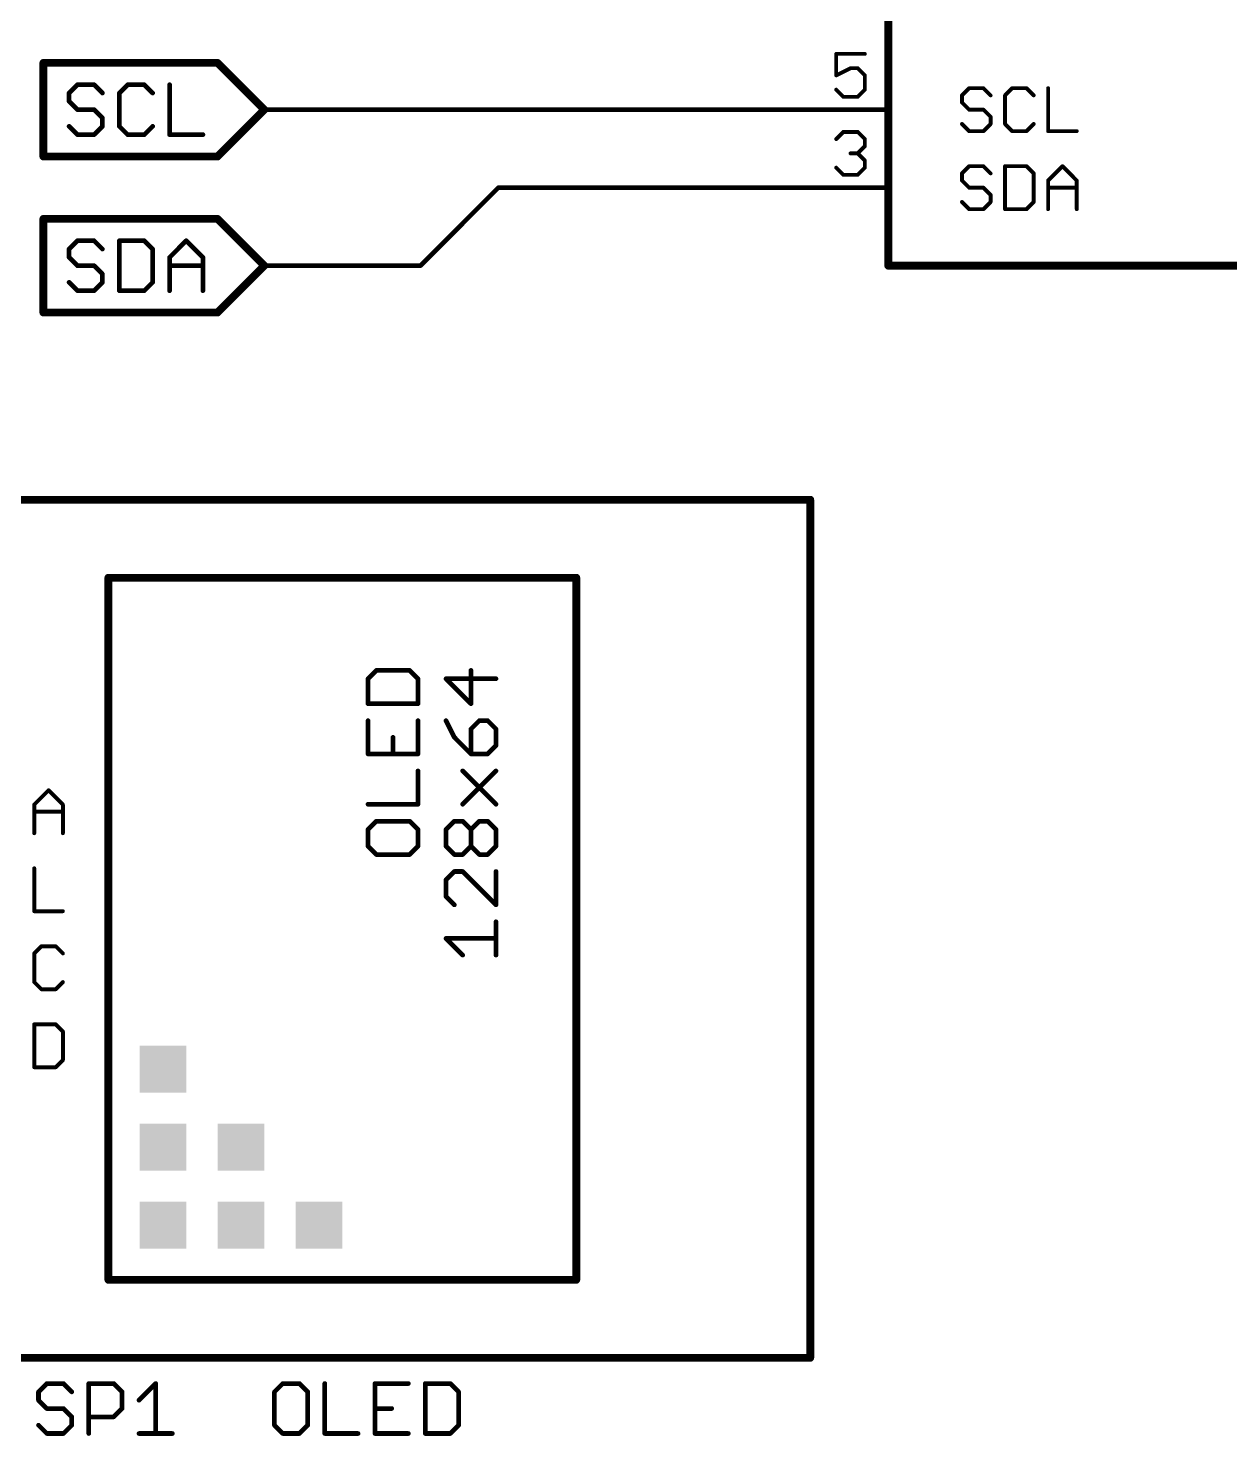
# Model space of a CAD drawing. Extents: x 2 to 137, y 1 to 177.
# Drawn here: x 32.95 to 72.08, y 63.5 to 109.33 of the extents above; entities that cross this region are included whole.
import ezdxf

# ---------------------------------------------------------------- set-up
doc = ezdxf.new("R2010")
doc.units = 0
for name, color, linetype in [('91', 94, 'CONTINUOUS'), ('94', 14, 'CONTINUOUS'), ('95', 250, 'CONTINUOUS'), ('96', 250, 'CONTINUOUS')]:
    doc.layers.add(name, color=color, linetype=linetype)

# ---------------------------------------------------------------- blocks, each defined once
blk = doc.blocks.new('RECT')
blk.add_solid([(-0.5, -0.5), (0.5, -0.5), (-0.5, 0.5), (0.5, 0.5)])

msp = doc.modelspace()

# ---------------------------------------------------------------- linework, layer by layer
at = {"layer": '91', "const_width": 0.1524}
for points in [[(48.26, 106.68), (40.64, 106.68)], [(58.42, 106.68), (48.26, 106.68)], [(48.26, 104.14), (45.72, 101.6)], [(58.42, 104.14), (48.26, 104.14)], [(45.72, 101.6), (40.64, 101.6)]]:
    msp.add_lwpolyline(points, dxfattribs=at)
at = {"layer": '91', "const_width": 0.0762}
for points in [[(40.64, 106.7181, 1), (40.64, 106.6419)], [(48.26, 106.7181, 1), (48.26, 106.6419)], [(48.26, 106.6419, 1), (48.26, 106.7181)], [(58.42, 106.6419, 1), (58.42, 106.7181)], [(48.26, 104.1781, 1), (48.26, 104.1019)], [(48.2869, 104.1131, 1), (48.2331, 104.1669)], [(58.42, 104.1019, 1), (58.42, 104.1781)], [(40.64, 101.6381, 1), (40.64, 101.5619)], [(45.6931, 101.6269, 1), (45.7469, 101.5731)], [(45.72, 101.5619, 1), (45.72, 101.6381)]]:
    msp.add_lwpolyline(points, format="xyb", dxfattribs=at)
at = {"layer": '94'}
for points, const_width in [([(60.96, 101.6), (60.96, 165.1)], 0.254), ([(58.42, 106.68), (60.96, 106.68)], 0.1524), ([(58.42, 104.14), (60.96, 104.14)], 0.1524), ([(86.36, 101.6), (60.96, 101.6)], 0.254), ([(27.94, 93.98), (58.42, 93.98)], 0.254), ([(58.42, 93.98), (58.42, 66.04)], 0.254), ([(35.56, 68.58), (35.56, 91.44)], 0.254), ([(35.56, 91.44), (50.8, 91.44)], 0.254), ([(50.8, 91.44), (50.8, 68.58)], 0.254), ([(44.288, 88.4237), (44.0168, 88.1525)], 0.1524), ([(45.3726, 88.4237), (44.288, 88.4237)], 0.1524), ([(45.6438, 88.1525), (45.3726, 88.4237)], 0.1524), ([(47.3703, 87.339), (47.3703, 88.4237)], 0.1524), ([(44.0168, 88.1525), (44.0168, 87.339)], 0.1524), ([(45.6438, 87.339), (45.6438, 88.1525)], 0.1524), ([(48.1838, 88.1525), (46.5568, 88.1525)], 0.1524), ([(46.5568, 88.1525), (47.3703, 87.339)], 0.1524), ([(44.0168, 87.339), (45.6438, 87.339)], 0.1524), ([(44.0168, 86.7865), (44.0168, 85.7019)], 0.1524), ([(45.6438, 85.7019), (45.6438, 86.7865)], 0.1524), ([(46.5568, 86.7865), (46.828, 86.2442)], 0.1524), ([(47.6415, 86.7865), (47.3703, 86.5154)], 0.1524), ([(47.9126, 86.7865), (47.6415, 86.7865)], 0.1524), ([(48.1838, 86.5154), (47.9126, 86.7865)], 0.1524), ([(44.8303, 85.7019), (44.8303, 86.2442)], 0.1524), ([(46.828, 86.2442), (47.3703, 85.7019)], 0.1524), ([(47.3703, 86.5154), (47.3703, 85.7019)], 0.1524), ([(48.1838, 85.973), (48.1838, 86.5154)], 0.1524), ([(44.0168, 85.7019), (45.6438, 85.7019)], 0.1524), ([(47.3703, 85.7019), (47.9126, 85.7019)], 0.1524), ([(47.9126, 85.7019), (48.1838, 85.973)], 0.1524), ([(45.6438, 84.0647), (45.6438, 85.1494)], 0.1524), ([(47.0991, 84.0647), (48.1838, 85.1494)], 0.1524), ([(48.1838, 84.0647), (47.0991, 85.1494)], 0.1524), ([(44.0168, 84.0647), (45.6438, 84.0647)], 0.1524), ([(44.288, 83.5122), (44.0168, 83.2411)], 0.1524), ([(45.3726, 83.5122), (44.288, 83.5122)], 0.1524), ([(45.6438, 83.2411), (45.3726, 83.5122)], 0.1524), ([(46.5568, 83.2411), (46.828, 83.5122)], 0.1524), ([(46.828, 83.5122), (47.0991, 83.5122)], 0.1524), ([(47.0991, 83.5122), (47.3703, 83.2411)], 0.1524), ([(47.3703, 83.2411), (47.6415, 83.5122)], 0.1524), ([(47.6415, 83.5122), (47.9126, 83.5122)], 0.1524), ([(47.9126, 83.5122), (48.1838, 83.2411)], 0.1524), ([(44.0168, 83.2411), (44.0168, 82.6987)], 0.1524), ([(45.6438, 82.6987), (45.6438, 83.2411)], 0.1524), ([(46.5568, 82.6987), (46.5568, 83.2411)], 0.1524), ([(47.3703, 82.6987), (47.3703, 83.2411)], 0.1524), ([(48.1838, 83.2411), (48.1838, 82.6987)], 0.1524), ([(44.0168, 82.6987), (44.288, 82.4276)], 0.1524), ([(44.288, 82.4276), (45.3726, 82.4276)], 0.1524), ([(45.3726, 82.4276), (45.6438, 82.6987)], 0.1524), ([(46.828, 82.4276), (46.5568, 82.6987)], 0.1524), ([(47.0991, 82.4276), (46.828, 82.4276)], 0.1524), ([(47.3703, 82.6987), (47.0991, 82.4276)], 0.1524), ([(47.6415, 82.4276), (47.3703, 82.6987)], 0.1524), ([(47.9126, 82.4276), (47.6415, 82.4276)], 0.1524), ([(48.1838, 82.6987), (47.9126, 82.4276)], 0.1524), ([(46.828, 81.8751), (46.5568, 81.6039)], 0.1524), ([(46.5568, 81.6039), (46.5568, 81.0616)], 0.1524), ([(47.0991, 81.8751), (46.828, 81.8751)], 0.1524), ([(48.1838, 80.7904), (47.0991, 81.8751)], 0.1524), ([(48.1838, 81.8751), (48.1838, 80.7904)], 0.1524), ([(46.5568, 81.0616), (46.828, 80.7904)], 0.1524), ([(48.1838, 79.1532), (48.1838, 80.2379)], 0.1524), ([(47.0991, 79.1532), (46.5568, 79.6956)], 0.1524), ([(46.5568, 79.6956), (48.1838, 79.6956)], 0.1524), ([(50.8, 68.58), (35.56, 68.58)], 0.254), ([(58.42, 66.04), (27.94, 66.04)], 0.254)]:
    msp.add_lwpolyline(points, dxfattribs=dict(at, const_width=const_width))
for points, const_width in [([(58.42, 106.7181, 1), (58.42, 106.6419)], 0.0762), ([(60.96, 106.6419, 1), (60.96, 106.7181)], 0.0762), ([(58.42, 104.1781, 1), (58.42, 104.1019)], 0.0762), ([(60.96, 104.1019, 1), (60.96, 104.1781)], 0.0762), ([(60.96, 101.6635, 1), (60.96, 101.5365)], 0.127), ([(60.8965, 101.6, 1), (61.0235, 101.6)], 0.127), ([(58.4835, 93.98, 1), (58.3565, 93.98)], 0.127), ([(58.42, 93.9165, 1), (58.42, 94.0435)], 0.127), ([(35.6235, 91.44, 1), (35.4965, 91.44)], 0.127), ([(35.56, 91.5035, 1), (35.56, 91.3765)], 0.127), ([(50.8635, 91.44, 1), (50.7365, 91.44)], 0.127), ([(50.8, 91.3765, 1), (50.8, 91.5035)], 0.127), ([(44.288, 88.4618, 1), (44.288, 88.3856)], 0.0762), ([(44.3149, 88.3968, 1), (44.261, 88.4506)], 0.0762), ([(45.3996, 88.4506, 1), (45.3457, 88.3968)], 0.0762), ([(45.3726, 88.3856, 1), (45.3726, 88.4618)], 0.0762), ([(47.4084, 88.4237, 1), (47.3322, 88.4237)], 0.0762), ([(44.0549, 88.1525, 1), (43.9787, 88.1525)], 0.0762), ([(43.9899, 88.1795, 1), (44.0438, 88.1256)], 0.0762), ([(45.6819, 88.1525, 1), (45.6057, 88.1525)], 0.0762), ([(45.6169, 88.1256, 1), (45.6707, 88.1795)], 0.0762), ([(46.5838, 88.1795, 1), (46.5299, 88.1256)], 0.0762), ([(46.5568, 88.1906, 1), (46.5568, 88.1144)], 0.0762), ([(48.1838, 88.1144, 1), (48.1838, 88.1906)], 0.0762), ([(44.0168, 87.3771, 1), (44.0168, 87.3009)], 0.0762), ([(43.9787, 87.339, 1), (44.0549, 87.339)], 0.0762), ([(45.6057, 87.339, 1), (45.6819, 87.339)], 0.0762), ([(45.6438, 87.3009, 1), (45.6438, 87.3771)], 0.0762), ([(47.3322, 87.339, 1), (47.4084, 87.339)], 0.0762), ([(47.3434, 87.3121, 1), (47.3972, 87.366)], 0.0762), ([(44.0549, 86.7865, 1), (43.9787, 86.7865)], 0.0762), ([(45.6819, 86.7865, 1), (45.6057, 86.7865)], 0.0762), ([(46.5909, 86.8036, 1), (46.5227, 86.7695)], 0.0762), ([(47.6415, 86.8246, 1), (47.6415, 86.7484)], 0.0762), ([(47.6684, 86.7596, 1), (47.6145, 86.8135)], 0.0762), ([(47.9396, 86.8135, 1), (47.8857, 86.7596)], 0.0762), ([(47.9126, 86.7484, 1), (47.9126, 86.8246)], 0.0762), ([(44.8684, 86.2442, 1), (44.7922, 86.2442)], 0.0762), ([(46.8549, 86.2711, 1), (46.801, 86.2173)], 0.0762), ([(46.7939, 86.2272, 1), (46.8621, 86.2612)], 0.0762), ([(47.4084, 86.5154, 1), (47.3322, 86.5154)], 0.0762), ([(47.3434, 86.5423, 1), (47.3972, 86.4884)], 0.0762), ([(48.2219, 86.5154, 1), (48.1457, 86.5154)], 0.0762), ([(48.1569, 86.4884, 1), (48.2107, 86.5423)], 0.0762), ([(44.0168, 85.74, 1), (44.0168, 85.6638)], 0.0762), ([(43.9787, 85.7019, 1), (44.0549, 85.7019)], 0.0762), ([(44.7922, 85.7019, 1), (44.8684, 85.7019)], 0.0762), ([(45.6057, 85.7019, 1), (45.6819, 85.7019)], 0.0762), ([(45.6438, 85.6638, 1), (45.6438, 85.74)], 0.0762), ([(47.3703, 85.74, 1), (47.3703, 85.6638)], 0.0762), ([(47.3322, 85.7019, 1), (47.4084, 85.7019)], 0.0762), ([(47.3434, 85.6749, 1), (47.3972, 85.7288)], 0.0762), ([(47.8857, 85.7288, 1), (47.9396, 85.6749)], 0.0762), ([(47.9126, 85.6638, 1), (47.9126, 85.74)], 0.0762), ([(48.1457, 85.973, 1), (48.2219, 85.973)], 0.0762), ([(48.2107, 85.9461, 1), (48.1569, 86)], 0.0762), ([(45.6819, 85.1494, 1), (45.6057, 85.1494)], 0.0762), ([(47.1261, 85.1763, 1), (47.0722, 85.1224)], 0.0762), ([(48.2107, 85.1224, 1), (48.1569, 85.1763)], 0.0762), ([(44.0168, 84.1028, 1), (44.0168, 84.0266)], 0.0762), ([(45.6057, 84.0647, 1), (45.6819, 84.0647)], 0.0762), ([(45.6438, 84.0266, 1), (45.6438, 84.1028)], 0.0762), ([(47.0722, 84.0917, 1), (47.1261, 84.0378)], 0.0762), ([(48.1569, 84.0378, 1), (48.2107, 84.0917)], 0.0762), ([(44.288, 83.5503, 1), (44.288, 83.4741)], 0.0762), ([(44.3149, 83.4853, 1), (44.261, 83.5392)], 0.0762), ([(45.3996, 83.5392, 1), (45.3457, 83.4853)], 0.0762), ([(45.3726, 83.4741, 1), (45.3726, 83.5503)], 0.0762), ([(46.828, 83.5503, 1), (46.828, 83.4741)], 0.0762), ([(46.8549, 83.4853, 1), (46.801, 83.5392)], 0.0762), ([(47.1261, 83.5392, 1), (47.0722, 83.4853)], 0.0762), ([(47.0991, 83.4741, 1), (47.0991, 83.5503)], 0.0762), ([(47.6415, 83.5503, 1), (47.6415, 83.4741)], 0.0762), ([(47.6684, 83.4853, 1), (47.6145, 83.5392)], 0.0762), ([(47.9396, 83.5392, 1), (47.8857, 83.4853)], 0.0762), ([(47.9126, 83.4741, 1), (47.9126, 83.5503)], 0.0762), ([(44.0549, 83.2411, 1), (43.9787, 83.2411)], 0.0762), ([(43.9899, 83.268, 1), (44.0438, 83.2141)], 0.0762), ([(45.6819, 83.2411, 1), (45.6057, 83.2411)], 0.0762), ([(45.6169, 83.2141, 1), (45.6707, 83.268)], 0.0762), ([(46.5949, 83.2411, 1), (46.5187, 83.2411)], 0.0762), ([(46.5299, 83.268, 1), (46.5838, 83.2141)], 0.0762), ([(47.4084, 83.2411, 1), (47.3322, 83.2411)], 0.0762), ([(47.3434, 83.268, 1), (47.3972, 83.2141)], 0.0762), ([(47.3434, 83.2141, 1), (47.3972, 83.268)], 0.0762), ([(48.2219, 83.2411, 1), (48.1457, 83.2411)], 0.0762), ([(48.1569, 83.2141, 1), (48.2107, 83.268)], 0.0762), ([(44.0438, 82.7257, 1), (43.9899, 82.6718)], 0.0762), ([(43.9787, 82.6987, 1), (44.0549, 82.6987)], 0.0762), ([(44.288, 82.4657, 1), (44.288, 82.3895)], 0.0762), ([(45.3726, 82.3895, 1), (45.3726, 82.4657)], 0.0762), ([(45.6057, 82.6987, 1), (45.6819, 82.6987)], 0.0762), ([(45.6707, 82.6718, 1), (45.6169, 82.7257)], 0.0762), ([(46.5838, 82.7257, 1), (46.5299, 82.6718)], 0.0762), ([(46.5187, 82.6987, 1), (46.5949, 82.6987)], 0.0762), ([(46.828, 82.4657, 1), (46.828, 82.3895)], 0.0762), ([(47.0991, 82.3895, 1), (47.0991, 82.4657)], 0.0762), ([(47.3972, 82.7257, 1), (47.3434, 82.6718)], 0.0762), ([(47.3322, 82.6987, 1), (47.4084, 82.6987)], 0.0762), ([(47.3972, 82.6718, 1), (47.3434, 82.7257)], 0.0762), ([(47.6415, 82.4657, 1), (47.6415, 82.3895)], 0.0762), ([(47.9126, 82.3895, 1), (47.9126, 82.4657)], 0.0762), ([(48.1457, 82.6987, 1), (48.2219, 82.6987)], 0.0762), ([(48.2107, 82.6718, 1), (48.1569, 82.7257)], 0.0762), ([(44.261, 82.4006, 1), (44.3149, 82.4545)], 0.0762), ([(45.3457, 82.4545, 1), (45.3996, 82.4006)], 0.0762), ([(46.801, 82.4006, 1), (46.8549, 82.4545)], 0.0762), ([(47.0722, 82.4545, 1), (47.1261, 82.4006)], 0.0762), ([(47.6145, 82.4006, 1), (47.6684, 82.4545)], 0.0762), ([(47.8857, 82.4545, 1), (47.9396, 82.4006)], 0.0762), ([(46.5949, 81.6039, 1), (46.5187, 81.6039)], 0.0762), ([(46.5299, 81.6308, 1), (46.5838, 81.577)], 0.0762), ([(46.828, 81.9132, 1), (46.828, 81.837)], 0.0762), ([(46.8549, 81.8481, 1), (46.801, 81.902)], 0.0762), ([(47.1261, 81.902, 1), (47.0722, 81.8481)], 0.0762), ([(47.0991, 81.837, 1), (47.0991, 81.9132)], 0.0762), ([(48.2219, 81.8751, 1), (48.1457, 81.8751)], 0.0762), ([(46.5838, 81.0885, 1), (46.5299, 81.0346)], 0.0762), ([(46.5187, 81.0616, 1), (46.5949, 81.0616)], 0.0762), ([(46.801, 80.7635, 1), (46.8549, 80.8173)], 0.0762), ([(48.1457, 80.7904, 1), (48.2219, 80.7904)], 0.0762), ([(48.1569, 80.7635, 1), (48.2107, 80.8173)], 0.0762), ([(48.2219, 80.2379, 1), (48.1457, 80.2379)], 0.0762), ([(46.5838, 79.7225, 1), (46.5299, 79.6686)], 0.0762), ([(46.5568, 79.7337, 1), (46.5568, 79.6575)], 0.0762), ([(48.1838, 79.6575, 1), (48.1838, 79.7337)], 0.0762), ([(47.0722, 79.1263, 1), (47.1261, 79.1802)], 0.0762), ([(48.1457, 79.1532, 1), (48.2219, 79.1532)], 0.0762), ([(35.56, 68.6435, 1), (35.56, 68.5165)], 0.127), ([(35.4965, 68.58, 1), (35.6235, 68.58)], 0.127), ([(50.7365, 68.58, 1), (50.8635, 68.58)], 0.127), ([(50.8, 68.5165, 1), (50.8, 68.6435)], 0.127), ([(58.3565, 66.04, 1), (58.4835, 66.04)], 0.127), ([(58.42, 65.9765, 1), (58.42, 66.1035)], 0.127)]:
    msp.add_lwpolyline(points, format="xyb", dxfattribs=dict(at, const_width=const_width))
at = {"layer": '95'}
for points, const_width in [([(39.116, 108.204), (33.4425, 108.204)], 0.254), ([(33.4425, 105.156), (33.4425, 108.204)], 0.254), ([(40.64, 106.68), (39.116, 108.204)], 0.254), ([(60.1968, 108.4973), (59.2646, 108.4973)], 0.127), ([(59.2646, 108.4973), (59.2646, 107.7982)], 0.127), ([(59.2646, 107.7982), (59.7307, 108.0312)], 0.127), ([(59.7307, 108.0312), (59.9637, 108.0312)], 0.127), ([(59.9637, 108.0312), (60.1968, 107.7982)], 0.127), ([(60.1968, 107.7982), (60.1968, 107.3321)], 0.127), ([(34.5519, 107.4942), (34.2807, 107.223)], 0.1524), ([(34.2807, 107.223), (34.2807, 106.9519)], 0.1524), ([(35.0942, 107.4942), (34.5519, 107.4942)], 0.1524), ([(35.3654, 107.223), (35.0942, 107.4942)], 0.1524), ([(36.189, 107.4942), (35.9179, 107.223)], 0.1524), ([(35.9179, 107.223), (35.9179, 106.1384)], 0.1524), ([(36.7314, 107.4942), (36.189, 107.4942)], 0.1524), ([(37.0025, 107.223), (36.7314, 107.4942)], 0.1524), ([(37.555, 107.4942), (37.555, 105.8672)], 0.1524), ([(59.4977, 107.0991), (59.2646, 107.3321)], 0.127), ([(60.1968, 107.3321), (59.9637, 107.0991)], 0.127), ([(63.5933, 107.3797), (63.3603, 107.1467)], 0.127), ([(64.0594, 107.3797), (63.5933, 107.3797)], 0.127), ([(64.2924, 107.1467), (64.0594, 107.3797)], 0.127), ([(64.9966, 107.3797), (64.7636, 107.1467)], 0.127), ([(65.4627, 107.3797), (64.9966, 107.3797)], 0.127), ([(65.6957, 107.1467), (65.4627, 107.3797)], 0.127), ([(66.1669, 107.3797), (66.1669, 105.9815)], 0.127), ([(34.2807, 106.9519), (34.5519, 106.6807)], 0.1524), ([(40.64, 106.68), (39.116, 105.156)], 0.254), ([(59.9637, 107.0991), (59.4977, 107.0991)], 0.127), ([(63.3603, 107.1467), (63.3603, 106.9136)], 0.127), ([(63.3603, 106.9136), (63.5933, 106.6806)], 0.127), ([(64.7636, 107.1467), (64.7636, 106.2145)], 0.127), ([(34.5519, 106.6807), (35.0942, 106.6807)], 0.1524), ([(35.0942, 106.6807), (35.3654, 106.4095)], 0.1524), ([(35.3654, 106.4095), (35.3654, 106.1384)], 0.1524), ([(63.5933, 106.6806), (64.0594, 106.6806)], 0.127), ([(64.0594, 106.6806), (64.2924, 106.4476)], 0.127), ([(64.2924, 106.4476), (64.2924, 106.2145)], 0.127), ([(34.5519, 105.8672), (34.2807, 106.1384)], 0.1524), ([(35.0942, 105.8672), (34.5519, 105.8672)], 0.1524), ([(35.3654, 106.1384), (35.0942, 105.8672)], 0.1524), ([(35.9179, 106.1384), (36.189, 105.8672)], 0.1524), ([(36.189, 105.8672), (36.7314, 105.8672)], 0.1524), ([(36.7314, 105.8672), (37.0025, 106.1384)], 0.1524), ([(37.555, 105.8672), (38.6397, 105.8672)], 0.1524), ([(59.2646, 105.7243), (59.4977, 105.9573)], 0.127), ([(59.4977, 105.9573), (59.9637, 105.9573)], 0.127), ([(59.9637, 105.9573), (60.1968, 105.7243)], 0.127), ([(63.5933, 105.9815), (63.3603, 106.2145)], 0.127), ([(64.0594, 105.9815), (63.5933, 105.9815)], 0.127), ([(64.2924, 106.2145), (64.0594, 105.9815)], 0.127), ([(64.7636, 106.2145), (64.9966, 105.9815)], 0.127), ([(64.9966, 105.9815), (65.4627, 105.9815)], 0.127), ([(65.4627, 105.9815), (65.6957, 106.2145)], 0.127), ([(66.1669, 105.9815), (67.099, 105.9815)], 0.127), ([(60.1968, 105.4912), (59.9637, 105.2582)], 0.127), ([(60.1968, 105.7243), (60.1968, 105.4912)], 0.127), ([(39.116, 105.156), (33.4425, 105.156)], 0.254), ([(59.9637, 105.2582), (59.7307, 105.2582)], 0.127), ([(59.9637, 105.2582), (60.1968, 105.0252)], 0.127), ([(60.1968, 105.0252), (60.1968, 104.7921)], 0.127), ([(59.4977, 104.5591), (59.2646, 104.7921)], 0.127), ([(59.9637, 104.5591), (59.4977, 104.5591)], 0.127), ([(60.1968, 104.7921), (59.9637, 104.5591)], 0.127), ([(63.5933, 104.8397), (63.3603, 104.6067)], 0.127), ([(63.3603, 104.6067), (63.3603, 104.3736)], 0.127), ([(64.0594, 104.8397), (63.5933, 104.8397)], 0.127), ([(64.2924, 104.6067), (64.0594, 104.8397)], 0.127), ([(64.7636, 104.8397), (64.7636, 103.4415)], 0.127), ([(65.4627, 104.8397), (64.7636, 104.8397)], 0.127), ([(65.6957, 104.6067), (65.4627, 104.8397)], 0.127), ([(65.6957, 103.6745), (65.6957, 104.6067)], 0.127), ([(66.1669, 104.3736), (66.6329, 104.8397)], 0.127), ([(66.6329, 104.8397), (67.099, 104.3736)], 0.127), ([(63.3603, 104.3736), (63.5933, 104.1406)], 0.127), ([(63.5933, 104.1406), (64.0594, 104.1406)], 0.127), ([(64.0594, 104.1406), (64.2924, 103.9076)], 0.127), ([(66.1669, 103.4415), (66.1669, 104.3736)], 0.127), ([(66.1669, 104.1406), (67.099, 104.1406)], 0.127), ([(67.099, 104.3736), (67.099, 103.4415)], 0.127), ([(63.5933, 103.4415), (63.3603, 103.6745)], 0.127), ([(64.2924, 103.6745), (64.0594, 103.4415)], 0.127), ([(64.2924, 103.9076), (64.2924, 103.6745)], 0.127), ([(65.4627, 103.4415), (65.6957, 103.6745)], 0.127), ([(39.116, 103.124), (33.4425, 103.124)], 0.254), ([(33.4425, 100.076), (33.4425, 103.124)], 0.254), ([(40.64, 101.6), (39.116, 103.124)], 0.254), ([(64.0594, 103.4415), (63.5933, 103.4415)], 0.127), ([(64.7636, 103.4415), (65.4627, 103.4415)], 0.127), ([(34.5519, 102.4142), (34.2807, 102.143)], 0.1524), ([(34.2807, 102.143), (34.2807, 101.8719)], 0.1524), ([(35.0942, 102.4142), (34.5519, 102.4142)], 0.1524), ([(35.3654, 102.143), (35.0942, 102.4142)], 0.1524), ([(35.9179, 102.4142), (35.9179, 100.7872)], 0.1524), ([(36.7314, 102.4142), (35.9179, 102.4142)], 0.1524), ([(37.0025, 102.143), (36.7314, 102.4142)], 0.1524), ([(37.0025, 101.0584), (37.0025, 102.143)], 0.1524), ([(37.555, 101.8719), (38.0974, 102.4142)], 0.1524), ([(38.0974, 102.4142), (38.6397, 101.8719)], 0.1524), ([(34.2807, 101.8719), (34.5519, 101.6007)], 0.1524), ([(37.555, 100.7872), (37.555, 101.8719)], 0.1524), ([(38.6397, 101.8719), (38.6397, 100.7872)], 0.1524), ([(34.5519, 101.6007), (35.0942, 101.6007)], 0.1524), ([(35.0942, 101.6007), (35.3654, 101.3295)], 0.1524), ([(35.3654, 101.3295), (35.3654, 101.0584)], 0.1524), ([(37.555, 101.6007), (38.6397, 101.6007)], 0.1524), ([(40.64, 101.6), (39.116, 100.076)], 0.254), ([(34.5519, 100.7872), (34.2807, 101.0584)], 0.1524), ([(35.0942, 100.7872), (34.5519, 100.7872)], 0.1524), ([(35.3654, 101.0584), (35.0942, 100.7872)], 0.1524), ([(35.9179, 100.7872), (36.7314, 100.7872)], 0.1524), ([(36.7314, 100.7872), (37.0025, 101.0584)], 0.1524), ([(39.116, 100.076), (33.4425, 100.076)], 0.254), ([(33.1469, 84.0536), (33.6129, 84.5197)], 0.127), ([(33.6129, 84.5197), (34.079, 84.0536)], 0.127), ([(33.1469, 83.1215), (33.1469, 84.0536)], 0.127), ([(33.1469, 83.8206), (34.079, 83.8206)], 0.127), ([(34.079, 84.0536), (34.079, 83.1215)], 0.127), ([(33.1469, 81.9797), (33.1469, 80.5815)], 0.127), ([(33.1469, 80.5815), (34.079, 80.5815)], 0.127), ([(33.3799, 79.4397), (33.1469, 79.2067)], 0.127), ([(33.846, 79.4397), (33.3799, 79.4397)], 0.127), ([(34.079, 79.2067), (33.846, 79.4397)], 0.127), ([(33.1469, 79.2067), (33.1469, 78.2745)], 0.127), ([(33.1469, 78.2745), (33.3799, 78.0415)], 0.127), ([(33.3799, 78.0415), (33.846, 78.0415)], 0.127), ([(33.846, 78.0415), (34.079, 78.2745)], 0.127), ([(33.1469, 76.8997), (33.1469, 75.5015)], 0.127), ([(33.846, 76.8997), (33.1469, 76.8997)], 0.127), ([(34.079, 76.6667), (33.846, 76.8997)], 0.127), ([(34.079, 75.7345), (34.079, 76.6667)], 0.127), ([(33.846, 75.5015), (34.079, 75.7345)], 0.127), ([(33.1469, 75.5015), (33.846, 75.5015)], 0.127), ([(33.556, 65.2032), (33.2848, 64.932)], 0.1524), ([(34.0983, 65.2032), (33.556, 65.2032)], 0.1524), ([(34.3695, 64.932), (34.0983, 65.2032)], 0.1524), ([(34.922, 63.5762), (34.922, 65.2032)], 0.1524), ([(34.922, 65.2032), (35.7354, 65.2032)], 0.1524), ([(35.7354, 65.2032), (36.0066, 64.932)], 0.1524), ([(36.5591, 64.6609), (37.1014, 65.2032)], 0.1524), ([(37.1014, 65.2032), (37.1014, 63.5762)], 0.1524), ([(33.2848, 64.932), (33.2848, 64.6609)], 0.1524), ([(33.2848, 64.6609), (33.556, 64.3897)], 0.1524), ([(36.0066, 64.932), (36.0066, 64.3897)], 0.1524), ([(33.556, 64.3897), (34.0983, 64.3897)], 0.1524), ([(34.0983, 64.3897), (34.3695, 64.1185)], 0.1524), ([(34.3695, 64.1185), (34.3695, 63.8474)], 0.1524), ([(35.7354, 64.1185), (34.922, 64.1185)], 0.1524), ([(36.0066, 64.3897), (35.7354, 64.1185)], 0.1524), ([(33.556, 63.5762), (33.2848, 63.8474)], 0.1524), ([(34.3695, 63.8474), (34.0983, 63.5762)], 0.1524), ([(34.0983, 63.5762), (33.556, 63.5762)], 0.1524), ([(36.5591, 63.5762), (37.6438, 63.5762)], 0.1524)]:
    msp.add_lwpolyline(points, dxfattribs=dict(at, const_width=const_width))
for points, const_width in [([(33.4425, 108.2675, 1), (33.4425, 108.1405)], 0.127), ([(33.506, 108.204, 1), (33.379, 108.204)], 0.127), ([(39.1609, 108.2489, 1), (39.0711, 108.1591)], 0.127), ([(39.116, 108.1405, 1), (39.116, 108.2675)], 0.127), ([(59.2964, 108.4973, 1), (59.2329, 108.4973)], 0.0635), ([(59.2646, 108.529, 1), (59.2646, 108.4655)], 0.0635), ([(60.1968, 108.4655, 1), (60.1968, 108.529)], 0.0635), ([(59.2504, 107.8266, 1), (59.2788, 107.7698)], 0.0635), ([(59.2329, 107.7982, 1), (59.2964, 107.7982)], 0.0635), ([(59.7307, 108.063, 1), (59.7307, 107.9995)], 0.0635), ([(59.7449, 108.0028, 1), (59.7165, 108.0596)], 0.0635), ([(59.9862, 108.0537, 1), (59.9413, 108.0088)], 0.0635), ([(59.9637, 107.9995, 1), (59.9637, 108.063)], 0.0635), ([(60.2285, 107.7982, 1), (60.165, 107.7982)], 0.0635), ([(60.1743, 107.7757, 1), (60.2192, 107.8206)], 0.0635), ([(34.3188, 107.223, 1), (34.2426, 107.223)], 0.0762), ([(34.2538, 107.25, 1), (34.3077, 107.1961)], 0.0762), ([(34.5519, 107.5323, 1), (34.5519, 107.4561)], 0.0762), ([(34.5788, 107.4672, 1), (34.5249, 107.5211)], 0.0762), ([(35.1212, 107.5211, 1), (35.0673, 107.4672)], 0.0762), ([(35.0942, 107.4561, 1), (35.0942, 107.5323)], 0.0762), ([(35.3384, 107.1961, 1), (35.3923, 107.25)], 0.0762), ([(35.8909, 107.25, 1), (35.9448, 107.1961)], 0.0762), ([(35.956, 107.223, 1), (35.8798, 107.223)], 0.0762), ([(36.189, 107.5323, 1), (36.189, 107.4561)], 0.0762), ([(36.216, 107.4672, 1), (36.1621, 107.5211)], 0.0762), ([(36.7583, 107.5211, 1), (36.7044, 107.4672)], 0.0762), ([(36.7314, 107.4561, 1), (36.7314, 107.5323)], 0.0762), ([(36.9756, 107.1961, 1), (37.0295, 107.25)], 0.0762), ([(37.5931, 107.4942, 1), (37.5169, 107.4942)], 0.0762), ([(59.2871, 107.3546, 1), (59.2422, 107.3097)], 0.0635), ([(60.165, 107.3321, 1), (60.2285, 107.3321)], 0.0635), ([(60.2192, 107.3097, 1), (60.1743, 107.3546)], 0.0635), ([(63.5933, 107.4114, 1), (63.5933, 107.3479)], 0.0635), ([(63.6158, 107.3572, 1), (63.5709, 107.4021)], 0.0635), ([(64.0818, 107.4021, 1), (64.0369, 107.3572)], 0.0635), ([(64.0594, 107.3479, 1), (64.0594, 107.4114)], 0.0635), ([(64.9966, 107.4114, 1), (64.9966, 107.3479)], 0.0635), ([(65.0191, 107.3572, 1), (64.9742, 107.4021)], 0.0635), ([(65.4851, 107.4021, 1), (65.4402, 107.3572)], 0.0635), ([(65.4627, 107.3479, 1), (65.4627, 107.4114)], 0.0635), ([(66.1986, 107.3797, 1), (66.1351, 107.3797)], 0.0635), ([(34.3077, 106.9788, 1), (34.2538, 106.9249)], 0.0762), ([(34.2426, 106.9519, 1), (34.3188, 106.9519)], 0.0762), ([(40.6849, 106.6351, 1), (40.5951, 106.7249)], 0.127), ([(59.4977, 107.1309, 1), (59.4977, 107.0674)], 0.0635), ([(59.4752, 107.0766, 1), (59.5201, 107.1216)], 0.0635), ([(59.9413, 107.1216, 1), (59.9862, 107.0766)], 0.0635), ([(59.9637, 107.0674, 1), (59.9637, 107.1309)], 0.0635), ([(63.3921, 107.1467, 1), (63.3285, 107.1467)], 0.0635), ([(63.3285, 106.9136, 1), (63.3921, 106.9136)], 0.0635), ([(63.3378, 107.1691, 1), (63.3828, 107.1242)], 0.0635), ([(63.3828, 106.9361, 1), (63.3378, 106.8912)], 0.0635), ([(64.27, 107.1242, 1), (64.3149, 107.1691)], 0.0635), ([(64.7953, 107.1467, 1), (64.7318, 107.1467)], 0.0635), ([(64.7411, 107.1691, 1), (64.786, 107.1242)], 0.0635), ([(65.6733, 107.1242, 1), (65.7182, 107.1691)], 0.0635), ([(34.5519, 106.7188, 1), (34.5519, 106.6426)], 0.0762), ([(34.5249, 106.6538, 1), (34.5788, 106.7076)], 0.0762), ([(35.1212, 106.7076, 1), (35.0673, 106.6538)], 0.0762), ([(35.0942, 106.6426, 1), (35.0942, 106.7188)], 0.0762), ([(35.4035, 106.4095, 1), (35.3273, 106.4095)], 0.0762), ([(35.3384, 106.3826, 1), (35.3923, 106.4365)], 0.0762), ([(40.5951, 106.6351, 1), (40.6849, 106.7249)], 0.127), ([(63.5933, 106.7123, 1), (63.5933, 106.6488)], 0.0635), ([(63.5709, 106.6581, 1), (63.6158, 106.703)], 0.0635), ([(64.0818, 106.703, 1), (64.0369, 106.6581)], 0.0635), ([(64.0594, 106.6488, 1), (64.0594, 106.7123)], 0.0635), ([(64.3242, 106.4476, 1), (64.2607, 106.4476)], 0.0635), ([(64.27, 106.4251, 1), (64.3149, 106.47)], 0.0635), ([(34.3077, 106.1653, 1), (34.2538, 106.1114)], 0.0762), ([(34.5519, 105.9053, 1), (34.5519, 105.8291)], 0.0762), ([(34.5249, 105.8403, 1), (34.5788, 105.8941)], 0.0762), ([(35.0673, 105.8941, 1), (35.1212, 105.8403)], 0.0762), ([(35.0942, 105.8291, 1), (35.0942, 105.9053)], 0.0762), ([(35.3273, 106.1384, 1), (35.4035, 106.1384)], 0.0762), ([(35.3923, 106.1114, 1), (35.3384, 106.1653)], 0.0762), ([(35.9448, 106.1653, 1), (35.8909, 106.1114)], 0.0762), ([(35.8798, 106.1384, 1), (35.956, 106.1384)], 0.0762), ([(36.189, 105.9053, 1), (36.189, 105.8291)], 0.0762), ([(36.1621, 105.8403, 1), (36.216, 105.8941)], 0.0762), ([(36.7044, 105.8941, 1), (36.7583, 105.8403)], 0.0762), ([(36.7314, 105.8291, 1), (36.7314, 105.9053)], 0.0762), ([(37.0295, 106.1114, 1), (36.9756, 106.1653)], 0.0762), ([(37.555, 105.9053, 1), (37.555, 105.8291)], 0.0762), ([(37.5169, 105.8672, 1), (37.5931, 105.8672)], 0.0762), ([(38.6397, 105.8291, 1), (38.6397, 105.9053)], 0.0762), ([(59.4977, 105.989, 1), (59.4977, 105.9255)], 0.0635), ([(59.5201, 105.9348, 1), (59.4752, 105.9797)], 0.0635), ([(59.9862, 105.9797, 1), (59.9413, 105.9348)], 0.0635), ([(59.9637, 105.9255, 1), (59.9637, 105.989)], 0.0635), ([(63.3828, 106.237, 1), (63.3378, 106.1921)], 0.0635), ([(63.5933, 106.0133, 1), (63.5933, 105.9498)], 0.0635), ([(63.5709, 105.959, 1), (63.6158, 106.004)], 0.0635), ([(64.0369, 106.004, 1), (64.0818, 105.959)], 0.0635), ([(64.0594, 105.9498, 1), (64.0594, 106.0133)], 0.0635), ([(64.2607, 106.2145, 1), (64.3242, 106.2145)], 0.0635), ([(64.3149, 106.1921, 1), (64.27, 106.237)], 0.0635), ([(64.786, 106.237, 1), (64.7411, 106.1921)], 0.0635), ([(64.7318, 106.2145, 1), (64.7953, 106.2145)], 0.0635), ([(64.9966, 106.0133, 1), (64.9966, 105.9498)], 0.0635), ([(64.9742, 105.959, 1), (65.0191, 106.004)], 0.0635), ([(65.4402, 106.004, 1), (65.4851, 105.959)], 0.0635), ([(65.4627, 105.9498, 1), (65.4627, 106.0133)], 0.0635), ([(65.7182, 106.1921, 1), (65.6733, 106.237)], 0.0635), ([(66.1351, 105.9815, 1), (66.1986, 105.9815)], 0.0635), ([(66.1669, 106.0133, 1), (66.1669, 105.9498)], 0.0635), ([(67.099, 105.9498, 1), (67.099, 106.0133)], 0.0635), ([(59.2422, 105.7467, 1), (59.2871, 105.7018)], 0.0635), ([(60.2285, 105.7243, 1), (60.165, 105.7243)], 0.0635), ([(60.165, 105.4912, 1), (60.2285, 105.4912)], 0.0635), ([(60.1743, 105.7018, 1), (60.2192, 105.7467)], 0.0635), ([(60.2192, 105.4688, 1), (60.1743, 105.5137)], 0.0635), ([(33.4425, 105.2195, 1), (33.4425, 105.0925)], 0.127), ([(33.379, 105.156, 1), (33.506, 105.156)], 0.127), ([(39.0711, 105.2009, 1), (39.1609, 105.1111)], 0.127), ([(39.116, 105.0925, 1), (39.116, 105.2195)], 0.127), ([(59.7307, 105.2899, 1), (59.7307, 105.2264)], 0.0635), ([(59.9862, 105.2806, 1), (59.9413, 105.2357)], 0.0635), ([(59.9413, 105.2806, 1), (59.9862, 105.2357)], 0.0635), ([(59.9637, 105.2264, 1), (59.9637, 105.2899)], 0.0635), ([(60.2285, 105.0252, 1), (60.165, 105.0252)], 0.0635), ([(60.1743, 105.0027, 1), (60.2192, 105.0476)], 0.0635), ([(59.2871, 104.8146, 1), (59.2422, 104.7697)], 0.0635), ([(59.4977, 104.5909, 1), (59.4977, 104.5273)], 0.0635), ([(59.4752, 104.5366, 1), (59.5201, 104.5816)], 0.0635), ([(59.9413, 104.5816, 1), (59.9862, 104.5366)], 0.0635), ([(59.9637, 104.5273, 1), (59.9637, 104.5909)], 0.0635), ([(60.165, 104.7921, 1), (60.2285, 104.7921)], 0.0635), ([(60.2192, 104.7697, 1), (60.1743, 104.8146)], 0.0635), ([(63.3921, 104.6067, 1), (63.3285, 104.6067)], 0.0635), ([(63.3378, 104.6291, 1), (63.3828, 104.5842)], 0.0635), ([(63.5933, 104.8714, 1), (63.5933, 104.8079)], 0.0635), ([(63.6158, 104.8172, 1), (63.5709, 104.8621)], 0.0635), ([(64.0818, 104.8621, 1), (64.0369, 104.8172)], 0.0635), ([(64.0594, 104.8079, 1), (64.0594, 104.8714)], 0.0635), ([(64.27, 104.5842, 1), (64.3149, 104.6291)], 0.0635), ([(64.7953, 104.8397, 1), (64.7318, 104.8397)], 0.0635), ([(64.7636, 104.8714, 1), (64.7636, 104.8079)], 0.0635), ([(65.4851, 104.8621, 1), (65.4402, 104.8172)], 0.0635), ([(65.4627, 104.8079, 1), (65.4627, 104.8714)], 0.0635), ([(65.7275, 104.6067, 1), (65.664, 104.6067)], 0.0635), ([(65.6733, 104.5842, 1), (65.7182, 104.6291)], 0.0635), ([(66.6554, 104.8621, 1), (66.6105, 104.8172)], 0.0635), ([(66.6554, 104.8172, 1), (66.6105, 104.8621)], 0.0635), ([(63.3285, 104.3736, 1), (63.3921, 104.3736)], 0.0635), ([(63.3828, 104.3961, 1), (63.3378, 104.3512)], 0.0635), ([(63.5933, 104.1723, 1), (63.5933, 104.1088)], 0.0635), ([(63.5709, 104.1181, 1), (63.6158, 104.163)], 0.0635), ([(64.0818, 104.163, 1), (64.0369, 104.1181)], 0.0635), ([(64.0594, 104.1088, 1), (64.0594, 104.1723)], 0.0635), ([(66.1986, 104.3736, 1), (66.1351, 104.3736)], 0.0635), ([(66.1444, 104.3961, 1), (66.1893, 104.3512)], 0.0635), ([(66.1669, 104.1723, 1), (66.1669, 104.1088)], 0.0635), ([(67.1307, 104.3736, 1), (67.0672, 104.3736)], 0.0635), ([(67.0765, 104.3512, 1), (67.1214, 104.3961)], 0.0635), ([(67.099, 104.1088, 1), (67.099, 104.1723)], 0.0635), ([(63.3828, 103.697, 1), (63.3378, 103.6521)], 0.0635), ([(64.3242, 103.9076, 1), (64.2607, 103.9076)], 0.0635), ([(64.2607, 103.6745, 1), (64.3242, 103.6745)], 0.0635), ([(64.27, 103.8851, 1), (64.3149, 103.93)], 0.0635), ([(64.3149, 103.6521, 1), (64.27, 103.697)], 0.0635), ([(65.664, 103.6745, 1), (65.7275, 103.6745)], 0.0635), ([(65.7182, 103.6521, 1), (65.6733, 103.697)], 0.0635), ([(33.4425, 103.1875, 1), (33.4425, 103.0605)], 0.127), ([(33.506, 103.124, 1), (33.379, 103.124)], 0.127), ([(39.1609, 103.1689, 1), (39.0711, 103.0791)], 0.127), ([(39.116, 103.0605, 1), (39.116, 103.1875)], 0.127), ([(63.5933, 103.4733, 1), (63.5933, 103.4098)], 0.0635), ([(63.5709, 103.419, 1), (63.6158, 103.464)], 0.0635), ([(64.0369, 103.464, 1), (64.0818, 103.419)], 0.0635), ([(64.0594, 103.4098, 1), (64.0594, 103.4733)], 0.0635), ([(64.7636, 103.4733, 1), (64.7636, 103.4098)], 0.0635), ([(64.7318, 103.4415, 1), (64.7953, 103.4415)], 0.0635), ([(65.4402, 103.464, 1), (65.4851, 103.419)], 0.0635), ([(65.4627, 103.4098, 1), (65.4627, 103.4733)], 0.0635), ([(66.1351, 103.4415, 1), (66.1986, 103.4415)], 0.0635), ([(67.0672, 103.4415, 1), (67.1307, 103.4415)], 0.0635), ([(34.3188, 102.143, 1), (34.2426, 102.143)], 0.0762), ([(34.5519, 102.4523, 1), (34.5519, 102.3761)], 0.0762), ([(34.5788, 102.3872, 1), (34.5249, 102.4411)], 0.0762), ([(35.1212, 102.4411, 1), (35.0673, 102.3872)], 0.0762), ([(35.0942, 102.3761, 1), (35.0942, 102.4523)], 0.0762), ([(35.956, 102.4142, 1), (35.8798, 102.4142)], 0.0762), ([(35.9179, 102.4523, 1), (35.9179, 102.3761)], 0.0762), ([(36.7583, 102.4411, 1), (36.7044, 102.3872)], 0.0762), ([(36.7314, 102.3761, 1), (36.7314, 102.4523)], 0.0762), ([(37.0406, 102.143, 1), (36.9644, 102.143)], 0.0762), ([(38.1243, 102.4411, 1), (38.0704, 102.3872)], 0.0762), ([(38.1243, 102.3872, 1), (38.0704, 102.4411)], 0.0762), ([(34.2538, 102.17, 1), (34.3077, 102.1161)], 0.0762), ([(34.3077, 101.8988, 1), (34.2538, 101.8449)], 0.0762), ([(34.2426, 101.8719, 1), (34.3188, 101.8719)], 0.0762), ([(35.3384, 102.1161, 1), (35.3923, 102.17)], 0.0762), ([(36.9756, 102.1161, 1), (37.0295, 102.17)], 0.0762), ([(37.5931, 101.8719, 1), (37.5169, 101.8719)], 0.0762), ([(37.5281, 101.8988, 1), (37.582, 101.8449)], 0.0762), ([(38.6778, 101.8719, 1), (38.6016, 101.8719)], 0.0762), ([(38.6128, 101.8449, 1), (38.6666, 101.8988)], 0.0762), ([(34.5519, 101.6388, 1), (34.5519, 101.5626)], 0.0762), ([(34.5249, 101.5738, 1), (34.5788, 101.6276)], 0.0762), ([(35.1212, 101.6276, 1), (35.0673, 101.5738)], 0.0762), ([(35.0942, 101.5626, 1), (35.0942, 101.6388)], 0.0762), ([(35.4035, 101.3295, 1), (35.3273, 101.3295)], 0.0762), ([(35.3384, 101.3026, 1), (35.3923, 101.3565)], 0.0762), ([(37.555, 101.6388, 1), (37.555, 101.5626)], 0.0762), ([(38.6397, 101.5626, 1), (38.6397, 101.6388)], 0.0762), ([(40.6849, 101.5551, 1), (40.5951, 101.6449)], 0.127), ([(40.5951, 101.5551, 1), (40.6849, 101.6449)], 0.127), ([(34.3077, 101.0853, 1), (34.2538, 101.0314)], 0.0762), ([(34.5519, 100.8253, 1), (34.5519, 100.7491)], 0.0762), ([(34.5249, 100.7603, 1), (34.5788, 100.8141)], 0.0762), ([(35.0673, 100.8141, 1), (35.1212, 100.7603)], 0.0762), ([(35.0942, 100.7491, 1), (35.0942, 100.8253)], 0.0762), ([(35.3273, 101.0584, 1), (35.4035, 101.0584)], 0.0762), ([(35.3923, 101.0314, 1), (35.3384, 101.0853)], 0.0762), ([(35.9179, 100.8253, 1), (35.9179, 100.7491)], 0.0762), ([(36.7044, 100.8141, 1), (36.7583, 100.7603)], 0.0762), ([(36.7314, 100.7491, 1), (36.7314, 100.8253)], 0.0762), ([(36.9644, 101.0584, 1), (37.0406, 101.0584)], 0.0762), ([(37.0295, 101.0314, 1), (36.9756, 101.0853)], 0.0762), ([(35.8798, 100.7872, 1), (35.956, 100.7872)], 0.0762), ([(37.5169, 100.7872, 1), (37.5931, 100.7872)], 0.0762), ([(38.6016, 100.7872, 1), (38.6778, 100.7872)], 0.0762), ([(33.4425, 100.1395, 1), (33.4425, 100.0125)], 0.127), ([(33.379, 100.076, 1), (33.506, 100.076)], 0.127), ([(39.0711, 100.1209, 1), (39.1609, 100.0311)], 0.127), ([(39.116, 100.0125, 1), (39.116, 100.1395)], 0.127), ([(33.6354, 84.5421, 1), (33.5905, 84.4972)], 0.0635), ([(33.6354, 84.4972, 1), (33.5905, 84.5421)], 0.0635), ([(33.1786, 84.0536, 1), (33.1151, 84.0536)], 0.0635), ([(33.1244, 84.0761, 1), (33.1693, 84.0312)], 0.0635), ([(33.1469, 83.8523, 1), (33.1469, 83.7888)], 0.0635), ([(34.1107, 84.0536, 1), (34.0472, 84.0536)], 0.0635), ([(34.0565, 84.0312, 1), (34.1014, 84.0761)], 0.0635), ([(34.079, 83.7888, 1), (34.079, 83.8523)], 0.0635), ([(33.1151, 83.1215, 1), (33.1786, 83.1215)], 0.0635), ([(34.0472, 83.1215, 1), (34.1107, 83.1215)], 0.0635), ([(33.1786, 81.9797, 1), (33.1151, 81.9797)], 0.0635), ([(33.1151, 80.5815, 1), (33.1786, 80.5815)], 0.0635), ([(33.1469, 80.6133, 1), (33.1469, 80.5498)], 0.0635), ([(34.079, 80.5498, 1), (34.079, 80.6133)], 0.0635), ([(33.3799, 79.4714, 1), (33.3799, 79.4079)], 0.0635), ([(33.4023, 79.4172, 1), (33.3574, 79.4621)], 0.0635), ([(33.8684, 79.4621, 1), (33.8235, 79.4172)], 0.0635), ([(33.846, 79.4079, 1), (33.846, 79.4714)], 0.0635), ([(33.1786, 79.2067, 1), (33.1151, 79.2067)], 0.0635), ([(33.1244, 79.2291, 1), (33.1693, 79.1842)], 0.0635), ([(34.0565, 79.1842, 1), (34.1014, 79.2291)], 0.0635), ([(33.1151, 78.2745, 1), (33.1786, 78.2745)], 0.0635), ([(33.1693, 78.297, 1), (33.1244, 78.2521)], 0.0635), ([(33.3799, 78.0733, 1), (33.3799, 78.0097)], 0.0635), ([(33.3574, 78.019, 1), (33.4023, 78.064)], 0.0635), ([(33.8235, 78.064, 1), (33.8684, 78.019)], 0.0635), ([(33.846, 78.0097, 1), (33.846, 78.0733)], 0.0635), ([(34.1014, 78.2521, 1), (34.0565, 78.297)], 0.0635), ([(33.1786, 76.8997, 1), (33.1151, 76.8997)], 0.0635), ([(33.1469, 76.9314, 1), (33.1469, 76.8679)], 0.0635), ([(33.8684, 76.9221, 1), (33.8235, 76.8772)], 0.0635), ([(33.846, 76.8679, 1), (33.846, 76.9314)], 0.0635), ([(34.1107, 76.6667, 1), (34.0472, 76.6667)], 0.0635), ([(34.0565, 76.6442, 1), (34.1014, 76.6891)], 0.0635), ([(34.0472, 75.7345, 1), (34.1107, 75.7345)], 0.0635), ([(34.1014, 75.7121, 1), (34.0565, 75.757)], 0.0635), ([(33.1151, 75.5015, 1), (33.1786, 75.5015)], 0.0635), ([(33.1469, 75.5333, 1), (33.1469, 75.4698)], 0.0635), ([(33.8235, 75.524, 1), (33.8684, 75.479)], 0.0635), ([(33.846, 75.4698, 1), (33.846, 75.5333)], 0.0635), ([(33.556, 65.2413, 1), (33.556, 65.1651)], 0.0762), ([(33.5829, 65.1762, 1), (33.529, 65.2301)], 0.0762), ([(34.1252, 65.2301, 1), (34.0713, 65.1762)], 0.0762), ([(34.0983, 65.1651, 1), (34.0983, 65.2413)], 0.0762), ([(34.9601, 65.2032, 1), (34.8839, 65.2032)], 0.0762), ([(34.922, 65.2413, 1), (34.922, 65.1651)], 0.0762), ([(35.7624, 65.2301, 1), (35.7085, 65.1762)], 0.0762), ([(35.7354, 65.1651, 1), (35.7354, 65.2413)], 0.0762), ([(37.1395, 65.2032, 1), (37.0633, 65.2032)], 0.0762), ([(37.1284, 65.1762, 1), (37.0745, 65.2301)], 0.0762), ([(33.3229, 64.932, 1), (33.2467, 64.932)], 0.0762), ([(33.2579, 64.959, 1), (33.3117, 64.9051)], 0.0762), ([(33.3117, 64.6878, 1), (33.2579, 64.6339)], 0.0762), ([(33.2467, 64.6609, 1), (33.3229, 64.6609)], 0.0762), ([(34.3425, 64.9051, 1), (34.3964, 64.959)], 0.0762), ([(36.0447, 64.932, 1), (35.9685, 64.932)], 0.0762), ([(35.9797, 64.9051, 1), (36.0335, 64.959)], 0.0762), ([(36.5322, 64.6878, 1), (36.586, 64.6339)], 0.0762), ([(33.556, 64.4278, 1), (33.556, 64.3516)], 0.0762), ([(33.529, 64.3628, 1), (33.5829, 64.4166)], 0.0762), ([(34.1252, 64.4166, 1), (34.0713, 64.3628)], 0.0762), ([(34.0983, 64.3516, 1), (34.0983, 64.4278)], 0.0762), ([(34.4076, 64.1185, 1), (34.3314, 64.1185)], 0.0762), ([(34.3425, 64.0916, 1), (34.3964, 64.1455)], 0.0762), ([(34.922, 64.1566, 1), (34.922, 64.0804)], 0.0762), ([(35.7085, 64.1455, 1), (35.7624, 64.0916)], 0.0762), ([(35.7354, 64.0804, 1), (35.7354, 64.1566)], 0.0762), ([(35.9685, 64.3897, 1), (36.0447, 64.3897)], 0.0762), ([(36.0336, 64.3628, 1), (35.9797, 64.4166)], 0.0762), ([(33.3117, 63.8743, 1), (33.2579, 63.8204)], 0.0762), ([(34.3314, 63.8474, 1), (34.4076, 63.8474)], 0.0762), ([(34.3964, 63.8204, 1), (34.3425, 63.8743)], 0.0762), ([(33.556, 63.6143, 1), (33.556, 63.5381)], 0.0762), ([(33.529, 63.5493, 1), (33.5829, 63.6031)], 0.0762), ([(34.0713, 63.6031, 1), (34.1252, 63.5493)], 0.0762), ([(34.0983, 63.5381, 1), (34.0983, 63.6143)], 0.0762), ([(34.8839, 63.5762, 1), (34.9601, 63.5762)], 0.0762), ([(36.5591, 63.6143, 1), (36.5591, 63.5381)], 0.0762), ([(37.0633, 63.5762, 1), (37.1395, 63.5762)], 0.0762), ([(37.6438, 63.5381, 1), (37.6438, 63.6143)], 0.0762)]:
    msp.add_lwpolyline(points, format="xyb", dxfattribs=dict(at, const_width=const_width))
at = {"layer": '96', "const_width": 0.1524}
for points in [[(41.2414, 65.2032), (40.9702, 64.932)], [(41.7837, 65.2032), (41.2414, 65.2032)], [(42.0549, 64.932), (41.7837, 65.2032)], [(42.6074, 65.2032), (42.6074, 63.5762)], [(45.3292, 65.2032), (44.2445, 65.2032)], [(44.2445, 65.2032), (44.2445, 63.5762)], [(45.8817, 65.2032), (45.8817, 63.5762)], [(46.6952, 65.2032), (45.8817, 65.2032)], [(46.9663, 64.932), (46.6952, 65.2032)], [(40.9702, 64.932), (40.9702, 63.8474)], [(42.0549, 63.8474), (42.0549, 64.932)], [(46.9663, 63.8474), (46.9663, 64.932)], [(44.2445, 64.3897), (44.7868, 64.3897)], [(40.9702, 63.8474), (41.2414, 63.5762)], [(41.7837, 63.5762), (42.0549, 63.8474)], [(46.6952, 63.5762), (46.9663, 63.8474)], [(41.2414, 63.5762), (41.7837, 63.5762)], [(42.6074, 63.5762), (43.692, 63.5762)], [(44.2445, 63.5762), (45.3292, 63.5762)], [(45.8817, 63.5762), (46.6952, 63.5762)]]:
    msp.add_lwpolyline(points, dxfattribs=at)
at = {"layer": '96', "const_width": 0.0762}
for points in [[(41.2414, 65.2413, 1), (41.2414, 65.1651)], [(41.2683, 65.1762, 1), (41.2144, 65.2301)], [(41.8106, 65.2301, 1), (41.7568, 65.1762)], [(41.7837, 65.1651, 1), (41.7837, 65.2413)], [(42.6455, 65.2032, 1), (42.5693, 65.2032)], [(44.2445, 65.2413, 1), (44.2445, 65.1651)], [(44.2826, 65.2032, 1), (44.2064, 65.2032)], [(45.3292, 65.1651, 1), (45.3292, 65.2413)], [(45.9198, 65.2032, 1), (45.8436, 65.2032)], [(45.8817, 65.2413, 1), (45.8817, 65.1651)], [(46.7221, 65.2301, 1), (46.6682, 65.1762)], [(46.6952, 65.1651, 1), (46.6952, 65.2413)], [(41.0083, 64.932, 1), (40.9321, 64.932)], [(40.9433, 64.959, 1), (40.9971, 64.9051)], [(42.093, 64.932, 1), (42.0168, 64.932)], [(42.0279, 64.9051, 1), (42.0818, 64.959)], [(47.0044, 64.932, 1), (46.9282, 64.932)], [(46.9394, 64.9051, 1), (46.9933, 64.959)], [(44.2445, 64.4278, 1), (44.2445, 64.3516)], [(44.7868, 64.3516, 1), (44.7868, 64.4278)], [(40.9971, 63.8743, 1), (40.9433, 63.8204)], [(40.9321, 63.8474, 1), (41.0083, 63.8474)], [(42.0168, 63.8474, 1), (42.093, 63.8474)], [(42.0818, 63.8204, 1), (42.0279, 63.8743)], [(46.9282, 63.8474, 1), (47.0044, 63.8474)], [(46.9933, 63.8204, 1), (46.9394, 63.8743)], [(41.2414, 63.6143, 1), (41.2414, 63.5381)], [(41.2144, 63.5493, 1), (41.2683, 63.6031)], [(41.7568, 63.6031, 1), (41.8106, 63.5493)], [(41.7837, 63.5381, 1), (41.7837, 63.6143)], [(42.6074, 63.6143, 1), (42.6074, 63.5381)], [(42.5693, 63.5762, 1), (42.6455, 63.5762)], [(43.692, 63.5381, 1), (43.692, 63.6143)], [(44.2445, 63.6143, 1), (44.2445, 63.5381)], [(44.2064, 63.5762, 1), (44.2826, 63.5762)], [(45.3292, 63.5381, 1), (45.3292, 63.6143)], [(45.8817, 63.6143, 1), (45.8817, 63.5381)], [(45.8436, 63.5762, 1), (45.9198, 63.5762)], [(46.6682, 63.6031, 1), (46.7221, 63.5493)], [(46.6952, 63.5381, 1), (46.6952, 63.6143)]]:
    msp.add_lwpolyline(points, format="xyb", dxfattribs=at)

# ---------------------------------------------------------------- block references
at = {"layer": '94', "xscale": 1.524, "yscale": 1.524, "rotation": 90}
for p in [(37.338, 75.438), (37.338, 72.898), (39.878, 72.898), (37.338, 70.358), (39.878, 70.358), (42.418, 70.358)]:
    msp.add_blockref('RECT', p, dxfattribs=at)

doc.saveas('drawing.dxf')
